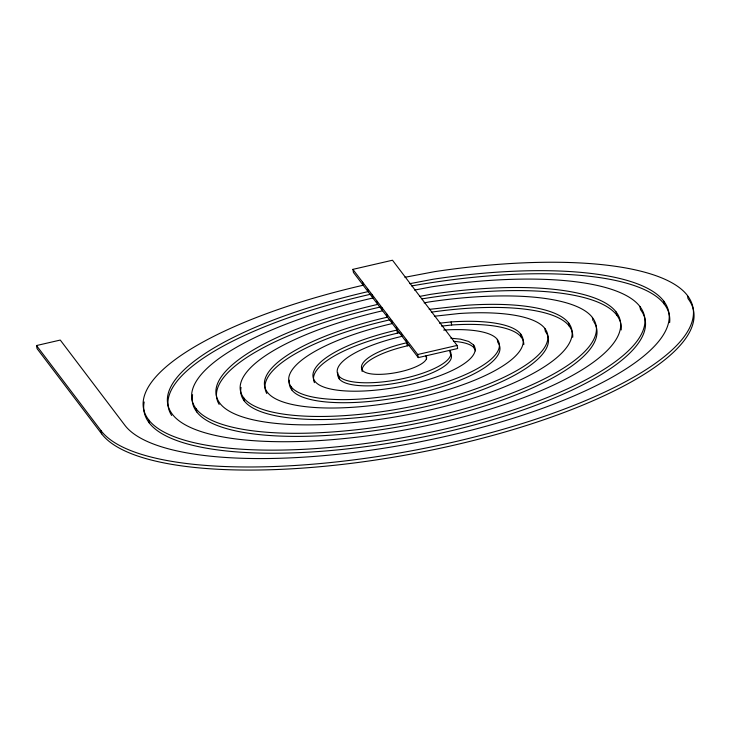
<?xml version="1.0" encoding="UTF-8"?>
<svg xmlns="http://www.w3.org/2000/svg" width="730" height="730" viewBox="0 0 730 730"><rect width="100%" height="100%" fill="white"/><g stroke="black" fill="none" stroke-linecap="round" stroke-linejoin="round"><path stroke-width="1.09" d="M352.882 269.37L392.494 260.227L457.089 345.436L457.664 348.52L418.272 357.609L353.448 272.454L352.882 269.37L417.697 354.524L418.272 357.609M404.922 277.291L434.742 271.624A279.216 82.098 -10.5 0 1 687.45 295.531L688.025 298.616A303.853 89.343 -10.5 0 1 454.598 445.045A303.853 89.343 -10.5 0 1 101.671 433.839L37.075 348.63L36.5 345.546L60.271 340.061L124.867 425.271A279.216 82.098 -10.5 0 0 449.178 435.573A279.216 82.098 -10.5 0 0 663.68 301.015L664.254 304.1A279.216 82.098 -10.5 0 1 669.638 322.623M417.697 354.524L457.089 345.436M409.785 283.678L433.264 279.216A254.578 74.852 -10.5 0 1 663.68 301.015M414.585 290.075L431.795 286.808A229.941 67.616 -10.5 0 1 639.909 306.5L640.484 309.584A254.578 74.852 -10.5 0 1 444.908 432.269A254.578 74.852 -10.5 0 1 149.212 422.88A279.216 82.098 -10.5 0 1 144.175 402.011M419.44 296.462L430.317 294.4A205.303 60.371 -10.5 0 1 616.138 311.975L616.713 315.068A229.941 67.616 -10.5 0 1 621.184 329.96M424.139 302.886L428.848 301.992A180.666 53.126 -10.5 0 1 592.368 317.459L592.942 320.543M314.466 382.657A106.544 31.326 -10.5 0 1 397.458 333.163L399.648 332.743M429.185 309.383L466.753 305.249A156.028 45.88 -10.5 0 1 568.597 322.943L569.172 326.027A180.666 53.126 -10.5 0 1 572.712 337.324M434.405 316.236L459.06 313.526A131.391 38.635 -10.5 0 1 544.826 328.427L545.401 331.511A156.028 45.88 -10.5 0 1 425.526 406.701A156.028 45.88 -10.5 0 1 244.295 400.952A180.666 53.126 -10.5 0 1 241.037 387.447M439.588 323.189L451.094 321.921A106.544 31.326 -10.5 0 1 520.636 334.002L521.211 337.087A131.181 38.571 -10.5 0 1 523.811 344.587M441.586 326.118L451.669 325.005A106.544 31.326 -10.5 0 1 521.211 337.087M450.839 338.218L460.429 339.131L468.696 341.448L473.514 344.87L474.08 347.954A82.125 24.145 -10.5 0 1 475.513 350.893M36.5 345.546L101.096 430.755L101.671 433.839M443.676 330.079A82.125 24.145 -10.5 0 1 497.285 339.386L497.851 342.47A106.763 31.39 -10.5 0 1 415.845 393.926A106.763 31.39 -10.5 0 1 291.836 389.984A131.391 38.635 -10.5 0 1 289.472 380.166M451.094 321.921L451.669 325.005M426.539 358.923L425.973 355.829A32.85 9.663 -10.5 0 1 400.733 371.661A32.85 9.663 -10.5 0 1 362.582 370.448A57.487 16.899 -10.5 0 1 406.738 342.753M406.172 339.66L407.313 345.837M401.327 333.272L401.892 336.357A82.125 24.145 -10.5 0 0 338.811 375.932L339.377 379.025A57.487 16.899 -10.5 0 0 406.154 381.142A57.487 16.899 -10.5 0 0 450.31 353.439L449.744 350.354A57.487 16.899 -10.5 0 1 405.579 378.058A57.487 16.899 -10.5 0 1 338.811 375.932M396.317 326.985L397.458 333.163M391.636 320.488L392.211 323.582A131.391 38.635 -10.5 0 0 291.27 386.9L291.836 389.984M386.791 314.101L387.365 317.185A156.028 45.88 -10.5 0 0 267.49 392.384A131.181 38.571 -10.5 0 0 419.859 397.22A131.181 38.571 -10.5 0 0 520.636 334.002M381.945 307.713L382.52 310.798A180.666 53.126 -10.5 0 0 243.72 397.859L244.295 400.952M377.1 301.317L377.675 304.41A205.303 60.371 -10.5 0 0 219.949 403.343A180.666 53.126 -10.5 0 0 429.806 410.005A180.666 53.126 -10.5 0 0 568.597 322.943M372.254 294.929L372.829 298.013A229.941 67.616 -10.5 0 0 196.178 408.827L196.753 411.912A205.303 60.371 -10.5 0 0 433.383 419.905A205.303 60.371 -10.5 0 0 593.654 321.538M367.409 288.542L367.984 291.626A254.578 74.852 -10.5 0 0 172.408 414.312A229.941 67.616 -10.5 0 0 439.487 422.789A229.941 67.616 -10.5 0 0 616.138 311.975M362.564 282.145L363.138 285.238A279.216 82.098 -10.5 0 0 148.637 419.786L149.212 422.88M339.377 379.025A82.125 24.145 -10.5 0 1 337.899 372.884M196.753 411.912A229.941 67.616 -10.5 0 1 192.611 394.729M362.153 371.488A57.487 16.899 -10.5 0 1 409.384 345.372M453.44 341.339A57.487 16.899 -10.5 0 1 474.08 347.954M171.641 415.47A254.578 74.852 -10.5 0 1 370.712 294.217M411.656 285.932A254.578 74.852 -10.5 0 1 664.254 304.1M219.164 404.42A205.303 60.371 -10.5 0 1 380.43 306.992M421.949 298.889A205.303 60.371 -10.5 0 1 616.713 315.068M266.788 393.516A156.028 45.88 -10.5 0 1 390.103 319.776M431.357 312.166A156.028 45.88 -10.5 0 1 569.172 326.027M687.45 295.531A303.853 89.343 -10.5 0 1 454.024 441.96A303.853 89.343 -10.5 0 1 101.096 430.755M396.883 330.07A106.544 31.326 -10.5 0 0 315.041 381.416A82.125 24.145 -10.5 0 0 410.424 384.445A82.125 24.145 -10.5 0 0 473.514 344.87M497.285 339.386A106.763 31.39 -10.5 0 1 415.27 390.833A106.763 31.39 -10.5 0 1 291.27 386.9M544.826 328.427A156.028 45.88 -10.5 0 1 424.96 403.617A156.028 45.88 -10.5 0 1 243.72 397.859M592.368 317.459A205.303 60.371 -10.5 0 1 434.651 416.401A205.303 60.371 -10.5 0 1 196.178 408.827M639.909 306.5A254.578 74.852 -10.5 0 1 444.333 429.176A254.578 74.852 -10.5 0 1 148.637 419.786"/></g></svg>
